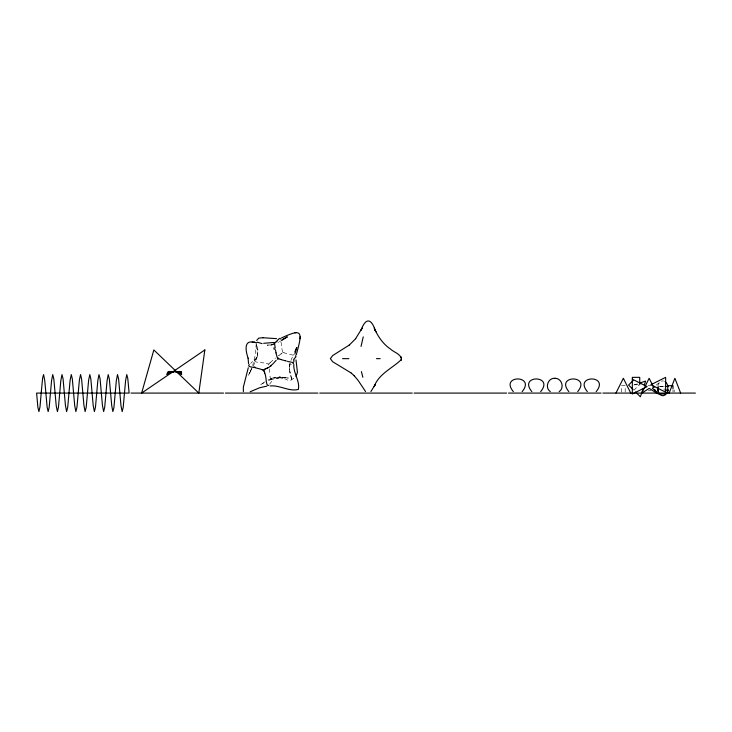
<?xml version="1.0" encoding="UTF-8"?>
<svg xmlns="http://www.w3.org/2000/svg" width="732" height="732" viewBox="0 0 732 732"><rect width="100%" height="100%" fill="white"/><g stroke="black" fill="none" stroke-linecap="round" stroke-linejoin="round"><path stroke-width="0.55" stroke-dasharray="3.66 2.75" d="M289.296 366.759L289.89 363.374M256.227 343.537L255.367 354.855L252.696 365.451M289.405 365.89A9.809 9.415 67.1 0 0 289.378 366.265L290.11 373.32M253.336 366.009L257.408 356.319M257.389 356.447L257.874 351.378L257.152 344.278M289.369 365.808L289.433 365.607A18.263 4.621 14.8 0 1 289.616 365.295L291.354 364.179M291.62 379.414L290.147 373.466M290.888 360.473L293.212 355.203M251.835 367.738L249.273 373.677L249.612 372.972M256.886 358.168L255.907 359.467M256.996 356.896L256.703 357.399A17.742 11.922 0.3 0 1 256.292 358.03L250.646 363.383M250.033 372.167L248.084 375.9L251.479 369.431L250.509 371.28M251.012 370.319L251.964 368.58M284.455 378.737A41.623 40.233 71.8 0 1 285.388 379.03C291.08 382.415 291.382 379.295 294.484 377.785M269.541 384.227L273.86 378.59M273.009 344.095L271.901 344.909A16.497 4.456 71.4 0 1 271.636 344.937L271.407 344.937M633.839 390.266L639.073 385.032M268.69 364.033L269.632 363.136M271.618 378.673C266.375 381.839 284.51 375.608 285.919 377.785L284.245 377.712L288.756 378.023L283.696 377.438L287.896 378.078M254.361 360.72C255.99 363.319 262.806 362.12 266.338 363.475M270.154 362.651L275.47 357.975M281.308 353.684L280.127 354.627M271.865 378.444L273.439 377.62A22.527 8.18 70.2 0 1 273.612 377.584L273.951 377.538A20.157 7.347 71 0 1 274.564 377.538L275.15 377.675A10.724 10.394 -74.2 0 1 275.552 377.611L276.101 377.593A20.194 19.636 84.4 0 1 279.423 377.721M656.238 385.123L660.127 381.958M255.532 359.796L254.635 360.483M279.816 354.846L278.187 355.862M265.039 381.765L260.18 384.977L265.652 381.811M280.695 341.011L279.368 341.789M277.995 342.549L278.627 342.201M268.15 379.917L274.857 377.273L283.494 377.383M268.434 380.53L272.542 379.112M271.444 344.873L272.03 344.662M293.047 378.343L293.23 378.279M274.308 344.214C273.036 345.458 265.176 345.028 268.196 345.138L267.079 345.074M633.839 385.032L637.764 383.724M270.529 379.725L269.779 374.949M276.723 378.206L278.727 377.95M634.443 384.757L638.67 384.757M648.213 385.682L650.986 385.682M659.935 386.45L664.125 386.45L664.125 390.156M659.294 386.606L664.583 386.606M648.323 390.742L651.105 390.742M282.003 377.181L284.986 377.611L283.623 377.41M279.423 377.712L284.446 378.773M293.093 355.166L284.748 353.016M267.665 363.767L268.498 363.987M283.074 352.321L283.897 352.687A16.241 10.147 9.9 0 0 284.748 353.016M282.808 352L282.534 351.214A17.101 10.705 -89.3 0 1 282.149 350.125L280.813 340.453M291.382 377.703L291.528 378.206L289.332 368.791A17.165 16.772 56.3 0 1 289.341 366.759M290.073 373.174L289.579 370.804M291.556 378.343L291.748 379.286M256.365 345.303L257.399 354.462A18.437 17.824 -4.3 0 1 257.307 355.359L257.133 357.115A18.785 6.707 7.1 0 1 256.731 358.085M268.736 364.234L268.9 365.103M269.394 368.818L269.76 374.391M291.729 379.469L291.711 378.911M674.181 389.918L674.181 392.032M672.992 389.918L672.992 392.032M625.192 392.032L625.192 385.682L621.495 385.682L621.495 392.032M657.793 386.212A7.402 5.234 -90 0 1 663.558 380.979M282.955 352.183A9.232 0.586 -47.5 0 1 282.827 352.302M293.184 354.782A22.39 18.593 9.8 0 1 293.852 354.928M293.166 360.72A30.314 18.181 -7.1 0 1 293.596 360.327M289.305 365.881A17.229 10.889 -3.2 0 1 290.32 363.209M271.298 344.918A9.251 9.049 34.1 0 1 271.023 344.946L270.447 344.982A17.797 17.504 40.8 0 1 268.443 344.982M273.292 344.077A18.053 11.996 88.7 0 1 272.039 344.69M269.669 363.072A18.209 2.104 -46.1 0 1 270.2 362.587M279.231 355.715A33.141 2.727 -50.9 0 1 279.112 355.725M282.067 353.126A17.55 1.116 -47.6 0 1 280.978 354.05M255.678 359.421A34.056 13.075 21 0 1 255.331 359.687M254.709 360.794A21.978 6.771 5.5 0 1 255.029 360.574M266.274 363.63A17.001 6.423 9.7 0 1 267.564 363.923M275.15 377.666A9.617 5.984 67.6 0 0 274.976 377.758L274.537 378.06A17.98 10.934 76.5 0 0 273.823 378.508M271.718 378.856A37.176 13.679 65.3 0 1 271.947 378.6M291.299 377.721A18.675 16.571 62.2 0 1 291.473 378.362M256.566 345.284A23.497 20.798 47.5 0 1 256.401 344.443M280.53 377.053L279.038 376.98L280.53 377.053M257.829 350.125L257.728 348.899L257.82 350.052"/><path stroke-width="1.1" d="M293.807 361.974L293.944 359.641M296.213 354.956C302.709 331.697 302.984 327.872 281.408 337.992M300.138 337.242L300.166 336.674M299.946 338.806L300.047 338.129M248.285 367.738L243.344 387.182L243.381 391.675M256.108 342.979L257.389 342.201L262.074 343.637M363.246 336.857L361.041 346.401M294.85 354.023L296.78 347.517L294.84 351.817M642.998 388.957L640.381 396.808L635.522 391.949M644.306 385.032L645.615 381.107L639.731 383.065M256.658 340.453L258.735 338.102L263.108 337.736M669.149 393.084L674.895 378.279L680.641 393.084M615.941 393.084L623.344 378.279L630.746 393.084M641.735 393.084L644.974 386.606M645.432 385.682L649.138 378.279L652.377 384.757M254.489 342.402C243.106 339.255 245.861 351.671 248.121 358.268M355.569 338.733L362.13 328.137L361.059 330.141C365.405 318.072 371.033 317.715 375.177 330.141L375.004 329.803C378.517 337.269 383.385 344.278 390.348 348.917C393.779 352.357 401.109 353.949 401.493 359.412C392.471 368.306 379.094 373.521 374.171 386.432L375.177 384.693L370.895 391.519M273.951 342.649L274.5 342.942L275.195 348.112M355.706 338.642L349.329 345.037M268.717 385.407C265.506 386.706 266.649 375.873 264.664 373.228M296.085 376.614L297.421 372.249L296.002 359.97M273.686 363.072L276.147 360.327M273.137 363.676L268.845 367.437M278.352 339.511L276.943 341.021M633.088 380.548L628.605 385.032L633.088 389.516M276.303 341.661L275.726 342.201M249.237 364.554C246.83 367.052 252.531 366.979 253.876 367.464M293.843 359.128L296.002 356.823L295.307 355.789M275.635 342.283L274.866 342.942M654.683 386.395L652.349 388.299L656.238 391.474M522.154 391.629C536.126 374.738 499.37 374.738 513.333 391.629M540.664 391.629C554.627 374.738 517.872 374.738 531.844 391.629M559.166 391.629C564.756 387.951 561.819 378.252 555.121 378.288M577.676 391.629C591.639 374.738 554.883 374.738 568.856 391.629M596.177 391.629C610.14 374.738 573.394 374.738 587.357 391.629M349.219 345.101L332.648 355.587L330.37 358.671L332.648 361.727L350.957 372.853M265.258 369.102L267.345 367.967M641.845 393.084L649.247 388.39L656.65 393.084M281.445 340.545L287.356 336.857L282.149 339.694M250.188 391.766L259.476 387.814L266.814 386.139M173.237 371.517L166.676 374.217L174.399 371.517L167.344 372.863L174.783 371.517L181.646 372.863L175.168 371.517L181.746 374.217L175.552 371.517M267.637 367.848L268.543 367.537M295.874 332.566L294.996 332.786M274.226 342.448L263.657 343.29M276.586 338.651L262.944 337.727M342.558 358.653L348.899 358.653M376.477 358.653L380.164 358.653M168.021 371.517L181.545 371.517M665.168 386.45L668.307 386.45M665.168 390.156L668.307 390.156M130.982 393.084L223.507 393.084M225.355 393.084L317.889 393.084M319.738 393.084L412.262 393.084M414.111 393.084L506.645 393.084M508.493 393.084L601.018 393.084M602.875 393.084L695.4 393.084M555.121 378.288C548.103 377.547 544.452 387.759 550.345 391.629M270.145 385.956C279.651 384.94 289.259 391.858 298.354 389.424C300.202 381.152 293.111 372.908 293.825 364.298M252.11 342.146L255.404 342.53M254.864 342.43L253.748 342.32L255.056 342.503M255.23 342.457L254.187 342.366M254.763 367.638L259.54 368.837A22.848 12.773 8.2 0 1 260.299 369.065L260.436 369.129A20.633 11.648 8 0 1 262.34 369.797M287.438 361.279C288.307 361.992 294.603 362.047 293.312 363.484A26.526 6.561 15.8 0 1 293.065 363.53M286.349 361.013L285.398 360.785M285.077 360.702L280.823 359.549M278.782 358.909L278.059 358.662A10.23 2.608 17.1 0 1 277.712 358.598M262.321 369.816L263.547 370.355M665.635 392.16L650.83 384.757L665.635 377.355L665.635 394.008L658.233 394.008L658.233 386.606M632.329 379.213L647.134 386.606L632.329 394.008L632.329 377.355L639.731 377.355L639.731 384.757M351.076 372.927L354.279 375.772M354.151 375.69L358.094 380.356L365.552 391.519M652.834 385.682L653.758 387.539M654.692 389.387L656.54 393.084M374.171 328.137L375.177 330.141M375.004 329.803L376.038 331.87M263.712 370.703L263.959 371.298M280.585 339.062L279.99 338.294L278.837 339.017A21.997 14.667 -89.6 0 0 278.325 339.447M361.398 371.618L362.871 377.291M276.065 352.879L275.442 349.74M248.093 358.085L248.541 363.667M672.992 388.857L672.992 385.682L667.758 385.682L667.758 393.084M664.985 381.573A7.402 5.234 -90 0 1 667.932 386.725M667.932 389.872A7.402 5.234 -90 0 1 662.067 395.628A7.402 5.234 -90 0 1 657.592 387.777M276.971 341.103A34.111 21.53 -85.3 0 1 276.412 341.661M264.124 371.133A18.876 10.971 79.8 0 1 264.856 373.1M263.676 370.182A10.76 5.362 77.4 0 1 263.84 370.548M263.795 369.898A10.907 2.278 -53.8 0 1 263.996 369.752M280.841 359.458A19.133 5.399 16.9 0 1 278.837 358.826M277.95 358.497A9.909 0.686 -45.3 0 1 278.16 358.268M277.684 358.634A17.412 7.585 75.4 0 1 276.001 352.879M264.481 369.321A19.883 3.175 -50 0 1 265.634 368.589M266.942 368.452A43.655 5.947 -47.1 0 1 267.253 368.297M270.977 365.991A27.23 1.94 -31.7 0 1 270.565 366.174M277.419 359.11A17.284 0.485 -46.7 0 1 278.37 358.067M273.86 343.866A23.442 4.52 87.9 0 1 274.043 343.464M274.216 349.567A31.998 16.589 74 0 1 273.969 347.819M254.031 366.952A39.363 20.276 8.7 0 1 254.946 367.135M41.376 391.153L39.995 406.836L38.915 411.594L37.881 407.267L36.6 393.084L129.125 393.084L127.789 378.508L126.764 374.592L125.584 380.704L123.214 407.267L122.189 411.594L121.009 405.94L118.593 378.911L117.513 374.592L116.324 380.704L113.908 407.669L112.829 411.549L111.703 405.473L109.333 378.911L108.208 374.628L107.073 380.704L104.713 407.267L103.633 411.585L102.453 405.473L100.037 378.508L98.957 374.628L97.823 380.704L95.462 407.267L94.382 411.585L93.193 405.473L90.832 378.911L89.807 374.583L88.618 380.228L86.202 407.267L85.122 411.585L83.942 405.473L81.581 378.911L80.547 374.583L79.367 380.228L76.951 407.267L75.872 411.585L74.691 405.473L72.322 378.911L71.297 374.583L70.116 380.228L67.701 407.267L66.621 411.585L65.441 405.473L63.071 378.911L61.991 374.592L60.811 380.704L58.45 407.267L57.416 411.594L56.236 405.94L53.82 378.911L52.741 374.592L51.56 380.704L49.19 407.267L48.166 411.594L47.141 407.267L44.771 380.704L43.591 374.592L42.612 378.115L41.376 391.153M204.85 349.951L198.802 393.084L153.848 349.951L141.624 393.084L204.85 349.951M401.484 359.421L401.118 360.153L401.493 359.412M401.484 357.921L401.118 357.179L401.484 357.921"/></g></svg>
